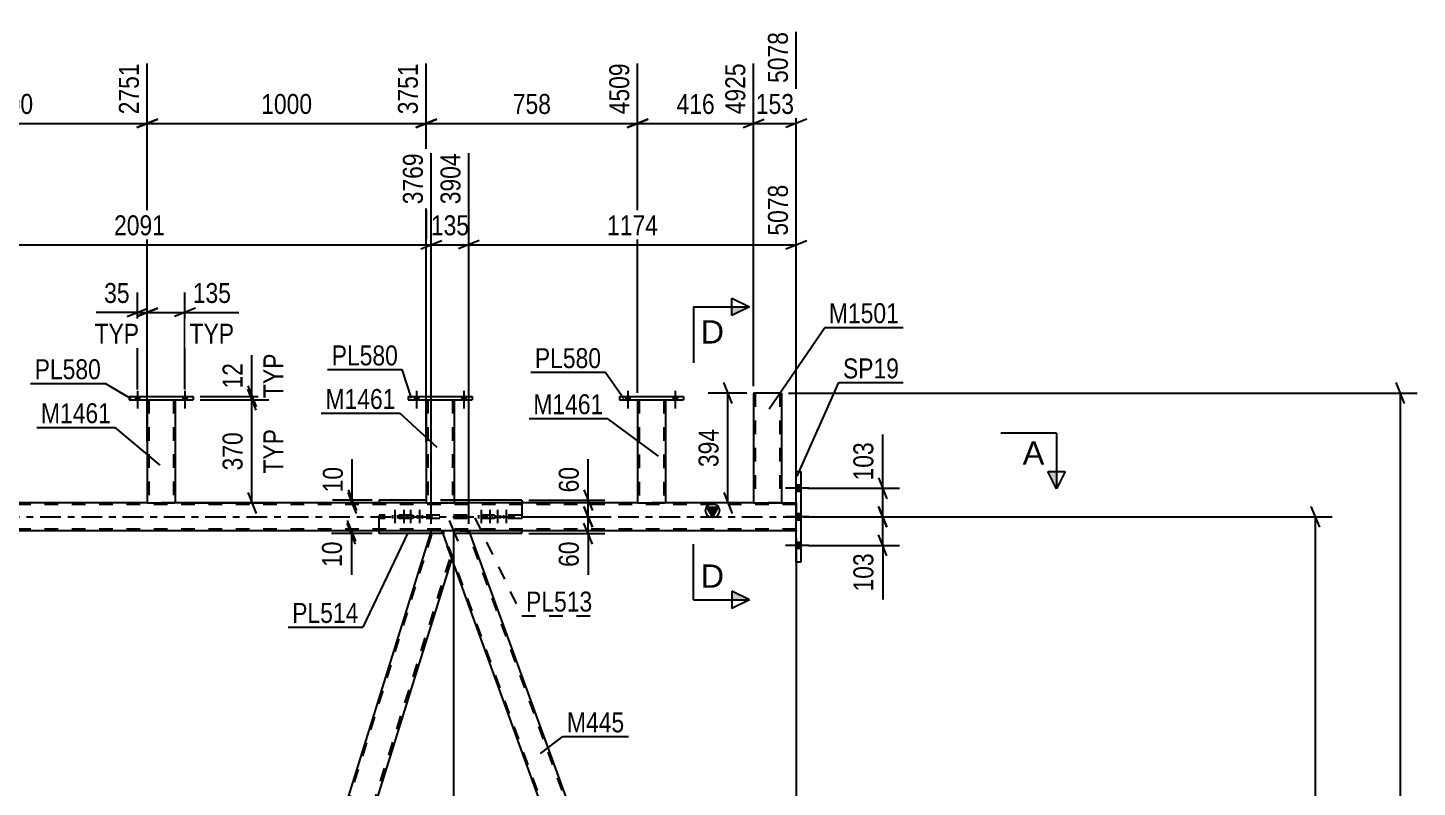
# Model space of a CAD drawing. Header units: millimetres. Extents: x 0 to 841, y 0 to 594.
# Drawn here: x 168.2 to 367.4, y 344.2 to 453.2 of the extents above; entities that cross this region are included whole.
import ezdxf

# ---------------------------------------------------------------- set-up
doc = ezdxf.new("R2010")
doc.units = ezdxf.units.MM
doc.linetypes.add('DXK_LINE_DOT2', pattern=[3.9198, 1.9599, -1.9599])
doc.linetypes.add('DXK_LINE_DOT3', pattern=[5.9187, 2.979, -0.9799, 0.9799, -0.9799])
doc.styles.add('Arial', font='ARIAL.TTF', dxfattribs={"height": 0.2})
doc.styles.add('Arial Narrow', font='ARIALN.TTF', dxfattribs={"height": 0.2})

# ---------------------------------------------------------------- blocks, each defined once
blk = doc.blocks.new('Part-570385202-1536 - 1482')
at = {"color": 7, "linetype": 'DXK_LINE_DOT2'}
for p, q in [((239.01, 383.25), (218.53, 383.25)), ((218.53, 383.25), (218.53, 382.77)), ((239.01, 382.77), (218.53, 382.77)), ((223.3, 383.25), (223.3, 382.77)), ((233.94, 382.77), (233.94, 383.25)), ((239.01, 383.25), (239.01, 382.77))]:
    blk.add_line(p, q, dxfattribs=at)
blk = doc.blocks.new('Part-570385202-1611 - 1482')
at = {"color": 2, "linetype": 'Continuous'}
for p, q in [((185.28, 399.83), (185.27, 385.02)), ((189.28, 399.83), (189.27, 385.01)), ((185.27, 385.02), (189.24, 385.01)), ((189.27, 385.01), (189.24, 385.01))]:
    blk.add_line(p, q, dxfattribs=at)
at = {"color": 7, "linetype": 'DXK_LINE_DOT2'}
for p, q in [((185.28, 399.83), (189.28, 399.83)), ((185.52, 399.83), (185.51, 385.02)), ((189.04, 399.83), (189.03, 385.01)), ((189.02, 385.01), (189.03, 385.01))]:
    blk.add_line(p, q, dxfattribs=at)
blk = doc.blocks.new('Bolt-570385202-1497 - 1482')
at = {"linetype": 'Continuous'}
for points in [[(253.91, 399.82), (254.47, 399.82), (254.47, 400.3), (253.91, 400.3)], [(253.91, 399.82), (254.47, 399.82), (254.47, 400.3), (253.91, 400.3)], [(260.71, 399.82), (261.27, 399.82), (261.27, 400.3), (260.71, 400.3)], [(260.71, 399.82), (261.27, 399.82), (261.27, 400.3), (260.71, 400.3)]]:
    blk.add_hatch(color=1, dxfattribs=at).paths.add_polyline_path(points)
at = {"color": 1, "linetype": 'Continuous'}
for p, q in [((254.19, 401.1), (254.19, 398.58)), ((254.19, 401.1), (254.19, 398.58)), ((260.99, 401.1), (260.99, 398.58)), ((260.99, 401.1), (260.99, 398.58)), ((253.91, 400.3), (253.91, 399.82)), ((253.91, 400.3), (253.91, 399.82)), ((254.47, 400.3), (254.47, 399.82)), ((254.47, 400.3), (254.47, 399.82)), ((260.71, 400.3), (260.71, 399.82)), ((260.71, 400.3), (260.71, 399.82)), ((261.27, 400.3), (261.27, 399.82)), ((261.27, 400.3), (261.27, 399.82))]:
    blk.add_line(p, q, dxfattribs=at)
blk = doc.blocks.new('Bolt-570385202-1498 - 1482')
at = {"linetype": 'Continuous'}
for points in [[(223.6, 399.83), (224.16, 399.83), (224.16, 400.31), (223.6, 400.31)], [(223.6, 399.83), (224.16, 399.83), (224.16, 400.31), (223.6, 400.31)], [(230.4, 399.83), (230.96, 399.83), (230.96, 400.31), (230.4, 400.31)], [(230.4, 399.83), (230.96, 399.83), (230.96, 400.31), (230.4, 400.31)]]:
    blk.add_hatch(color=1, dxfattribs=at).paths.add_polyline_path(points)
at = {"color": 1, "linetype": 'Continuous'}
for p, q in [((223.88, 401.11), (223.88, 398.59)), ((223.88, 401.11), (223.88, 398.59)), ((230.68, 401.11), (230.68, 398.59)), ((230.68, 401.11), (230.68, 398.59)), ((223.6, 400.31), (223.6, 399.83)), ((223.6, 400.31), (223.6, 399.83)), ((224.16, 400.31), (224.16, 399.83)), ((224.16, 400.31), (224.16, 399.83)), ((230.4, 400.31), (230.4, 399.83)), ((230.4, 400.31), (230.4, 399.83)), ((230.96, 400.31), (230.96, 399.83)), ((230.96, 400.31), (230.96, 399.83))]:
    blk.add_line(p, q, dxfattribs=at)
blk = doc.blocks.new('Bolt-570385202-1502 - 1482')
at = {"color": 1, "linetype": 'DXK_LINE_DOT2'}
for p, q in [((232.8, 383.25), (232.8, 382.77)), ((233.16, 384.05), (233.16, 381.05)), ((233.52, 383.25), (233.52, 382.77)), ((234.02, 383.25), (234.02, 382.77)), ((234.38, 384.05), (234.38, 381.05)), ((234.74, 383.25), (234.74, 382.77)), ((235.15, 383.25), (235.15, 382.77)), ((235.51, 384.05), (235.51, 381.05)), ((235.87, 383.25), (235.87, 382.77)), ((236.37, 383.25), (236.37, 382.77)), ((236.73, 384.05), (236.73, 381.05)), ((237.09, 383.25), (237.09, 382.77))]:
    blk.add_line(p, q, dxfattribs=at)
blk = doc.blocks.new('Bolt-570385202-1503 - 1482')
at = {"color": 1, "linetype": 'DXK_LINE_DOT2'}
for p, q in [((220.43, 383.25), (220.43, 382.77)), ((220.79, 384.05), (220.79, 381.05)), ((221.15, 383.25), (221.15, 382.77)), ((221.71, 383.25), (221.71, 382.77)), ((222.07, 384.05), (222.07, 381.05)), ((222.43, 383.25), (222.43, 382.77)), ((222.68, 383.25), (222.68, 382.77)), ((223.04, 384.05), (223.04, 381.05)), ((223.4, 383.25), (223.4, 382.77)), ((223.96, 383.25), (223.96, 382.77)), ((224.32, 384.05), (224.32, 381.05)), ((224.68, 383.25), (224.68, 382.77))]:
    blk.add_line(p, q, dxfattribs=at)
blk = doc.blocks.new('Bolt-570385202-1504 - 1482')
at = {"linetype": 'Continuous'}
for points in [[(183.6, 399.83), (184.16, 399.83), (184.16, 400.31), (183.6, 400.31)], [(183.6, 399.83), (184.16, 399.83), (184.16, 400.31), (183.6, 400.31)], [(190.4, 399.83), (190.96, 399.83), (190.96, 400.31), (190.4, 400.31)], [(190.4, 399.83), (190.96, 399.83), (190.96, 400.31), (190.4, 400.31)]]:
    blk.add_hatch(color=1, dxfattribs=at).paths.add_polyline_path(points)
at = {"color": 1, "linetype": 'Continuous'}
for p, q in [((183.88, 401.11), (183.88, 398.59)), ((183.88, 401.11), (183.88, 398.59)), ((190.68, 401.11), (190.68, 398.59)), ((190.68, 401.11), (190.68, 398.59)), ((183.6, 400.31), (183.6, 399.83)), ((183.6, 400.31), (183.6, 399.83)), ((184.16, 400.31), (184.16, 399.83)), ((184.16, 400.31), (184.16, 399.83)), ((190.4, 400.31), (190.4, 399.83)), ((190.4, 400.31), (190.4, 399.83)), ((190.96, 400.31), (190.96, 399.83)), ((190.96, 400.31), (190.96, 399.83))]:
    blk.add_line(p, q, dxfattribs=at)
blk = doc.blocks.new('Bolt-570385202-1510 - 1482')
at = {"linetype": 'Continuous'}
for points in [[(278.34, 387.56), (278.34, 386.68), (278.98, 386.68), (278.98, 387.56)], [(278.34, 387.56), (278.34, 386.68), (278.98, 386.68), (278.98, 387.56)], [(278.34, 387.56), (278.34, 386.68), (278.98, 386.68), (278.98, 387.56)], [(278.34, 383.44), (278.34, 382.56), (278.98, 382.56), (278.98, 383.44)], [(278.34, 383.44), (278.34, 382.56), (278.98, 382.56), (278.98, 383.44)], [(278.34, 379.36), (278.34, 378.48), (278.98, 378.48), (278.98, 379.36)], [(278.34, 379.36), (278.34, 378.48), (278.98, 378.48), (278.98, 379.36)], [(278.34, 379.36), (278.34, 378.48), (278.98, 378.48), (278.98, 379.36)]]:
    blk.add_hatch(color=1, dxfattribs=at).paths.add_polyline_path(points)
at = {"color": 1, "linetype": 'Continuous'}
for p, q in [((280.14, 387.12), (276.82, 387.12)), ((280.14, 387.12), (276.82, 387.12)), ((280.14, 387.12), (276.82, 387.12)), ((278.98, 387.56), (278.34, 387.56)), ((278.98, 387.56), (278.34, 387.56)), ((278.98, 387.56), (278.34, 387.56)), ((278.98, 386.68), (278.34, 386.68)), ((278.98, 386.68), (278.34, 386.68)), ((278.98, 386.68), (278.34, 386.68)), ((280.14, 383), (276.82, 383)), ((280.14, 383), (276.82, 383)), ((278.98, 383.44), (278.34, 383.44)), ((278.98, 383.44), (278.34, 383.44)), ((278.98, 382.56), (278.34, 382.56)), ((278.98, 382.56), (278.34, 382.56)), ((280.14, 378.92), (276.82, 378.92)), ((280.14, 378.92), (276.82, 378.92)), ((280.14, 378.92), (276.82, 378.92)), ((278.98, 379.36), (278.34, 379.36)), ((278.98, 379.36), (278.34, 379.36)), ((278.98, 379.36), (278.34, 379.36)), ((278.98, 378.48), (278.34, 378.48)), ((278.98, 378.48), (278.34, 378.48)), ((278.98, 378.48), (278.34, 378.48))]:
    blk.add_line(p, q, dxfattribs=at)
blk = doc.blocks.new('Part-570385202-1591 - 1482')
at = {"color": 2, "linetype": 'Continuous'}
for p, q in [((255.59, 399.82), (255.58, 385.02)), ((259.59, 399.82), (259.58, 385.02)), ((255.58, 385.02), (259.55, 385.02)), ((259.58, 385.02), (259.55, 385.02))]:
    blk.add_line(p, q, dxfattribs=at)
at = {"color": 7, "linetype": 'DXK_LINE_DOT2'}
for p, q in [((255.59, 399.82), (259.59, 399.82)), ((255.83, 399.82), (255.82, 385.02)), ((259.35, 399.82), (259.34, 385.02)), ((259.33, 385.02), (259.34, 385.02))]:
    blk.add_line(p, q, dxfattribs=at)
blk = doc.blocks.new('Part-570385202-1586 - 1482')
at = {"color": 2, "linetype": 'Continuous'}
for p, q in [((252.99, 400.3), (252.99, 399.82)), ((252.99, 400.3), (262.19, 400.3)), ((252.99, 399.82), (262.19, 399.82)), ((262.19, 400.3), (262.19, 399.82))]:
    blk.add_line(p, q, dxfattribs=at)
blk = doc.blocks.new('Part-570385202-1606 - 1482')
at = {"color": 2, "linetype": 'Continuous'}
for p, q in [((182.68, 400.31), (182.68, 399.83)), ((182.68, 400.31), (191.88, 400.31)), ((182.68, 399.83), (191.88, 399.83)), ((191.88, 400.31), (191.88, 399.83))]:
    blk.add_line(p, q, dxfattribs=at)
blk = doc.blocks.new('Part-570385202-1601 - 1482')
at = {"color": 2, "linetype": 'Continuous'}
for p, q in [((225.28, 399.83), (225.27, 385.02)), ((229.28, 399.83), (229.27, 385.02)), ((225.27, 385.02), (229.24, 385.02)), ((229.27, 385.02), (229.24, 385.02))]:
    blk.add_line(p, q, dxfattribs=at)
at = {"color": 7, "linetype": 'DXK_LINE_DOT2'}
for p, q in [((225.28, 399.83), (229.28, 399.83)), ((225.52, 399.83), (225.51, 385.02)), ((229.04, 399.83), (229.03, 385.02)), ((229.02, 385.02), (229.03, 385.02))]:
    blk.add_line(p, q, dxfattribs=at)
blk = doc.blocks.new('Part-570385202-1571 - 1482')
at = {"color": 2, "linetype": 'Continuous'}
for p, q in [((272.23, 400.78), (272.22, 385.02)), ((276.23, 400.78), (272.23, 400.78)), ((276.23, 400.78), (276.22, 385.02)), ((272.22, 385.02), (276.22, 385.02))]:
    blk.add_line(p, q, dxfattribs=at)
at = {"color": 7, "linetype": 'DXK_LINE_DOT2'}
for p, q in [((272.47, 400.78), (272.46, 385.02)), ((275.92, 400.78), (275.93, 400.78)), ((275.93, 400.78), (275.97, 400.78)), ((275.97, 400.78), (275.99, 400.78)), ((275.99, 400.78), (275.98, 385.02)), ((275.96, 385.02), (275.92, 385.02)), ((275.96, 385.02), (275.92, 385.02)), ((275.98, 385.02), (275.96, 385.02)), ((275.96, 385.02), (275.98, 385.02))]:
    blk.add_line(p, q, dxfattribs=at)
blk = doc.blocks.new('Part-570385202-1651 - 1482')
at = {"color": 2, "linetype": 'Continuous'}
for p, q in [((186.77, 259.02), (142.36, 381.02)), ((145.92, 381.02), (142.36, 381.02)), ((146.26, 381.02), (145.92, 381.02)), ((189.21, 263), (146.26, 381.02)), ((190.32, 259.02), (186.77, 259.02)), ((190.64, 259.02), (190.32, 259.02)), ((190.66, 259.02), (190.64, 259.02))]:
    blk.add_line(p, q, dxfattribs=at)
at = {"color": 7, "linetype": 'DXK_LINE_DOT2'}
for p, q in [((186.94, 259.02), (142.53, 381.02)), ((190.49, 259.02), (146.09, 381.02)), ((190.66, 259.02), (189.21, 263)), ((190.32, 259.02), (190.56, 259.02))]:
    blk.add_line(p, q, dxfattribs=at)
blk = doc.blocks.new('Part-570385202-1596 - 1482')
at = {"color": 2, "linetype": 'Continuous'}
for p, q in [((222.68, 400.31), (222.68, 399.83)), ((222.68, 400.31), (231.88, 400.31)), ((222.68, 399.83), (231.88, 399.83)), ((231.88, 400.31), (231.88, 399.83))]:
    blk.add_line(p, q, dxfattribs=at)
blk = doc.blocks.new('Part-570385202-1666 - 1482')
at = {"color": 2, "linetype": 'Continuous'}
for p, q in [((226, 381.02), (189.21, 263)), ((227.5, 381.02), (226, 381.02)), ((227.5, 381.02), (228.95, 377.03)), ((228.95, 377.03), (192.16, 259.02)), ((190.66, 259.02), (189.21, 263)), ((190.66, 259.02), (191.66, 259.02)), ((192.12, 259.02), (191.66, 259.02)), ((192.16, 259.02), (192.12, 259.02))]:
    blk.add_line(p, q, dxfattribs=at)
at = {"color": 7, "linetype": 'DXK_LINE_DOT2'}
for p, q in [((189.35, 262.63), (226.25, 381.02)), ((191.91, 259.02), (228.81, 377.41)), ((191.66, 259.02), (192.01, 259.02))]:
    blk.add_line(p, q, dxfattribs=at)
blk = doc.blocks.new('Part-570385202-1671 - 1482')
at = {"color": 2, "linetype": 'Continuous'}
for p, q in [((231.39, 381.02), (227.5, 381.02)), ((231.39, 381.02), (275.8, 259.02)), ((271.9, 259.02), (228.95, 377.03)), ((275.46, 259.02), (271.9, 259.02)), ((275.77, 259.02), (275.46, 259.02)), ((275.8, 259.02), (275.77, 259.02))]:
    blk.add_line(p, q, dxfattribs=at)
at = {"color": 7, "linetype": 'DXK_LINE_DOT2'}
for p, q in [((228.95, 377.03), (227.5, 381.02)), ((227.5, 381.02), (227.5, 381.02)), ((227.5, 381.02), (227.5, 381.02)), ((272.07, 259.02), (227.67, 381.02)), ((275.63, 259.02), (231.22, 381.02)), ((231.39, 381.02), (231.39, 381.02)), ((231.39, 381.02), (231.39, 381.02)), ((275.46, 259.02), (275.7, 259.02))]:
    blk.add_line(p, q, dxfattribs=at)
blk = doc.blocks.new('Part-570385202-1676 - 1482')
at = {"linetype": 'Continuous'}
blk.add_hatch(color=2, dxfattribs=at).paths.add_polyline_path([(266.34, 383.02), (265.54, 384.42), (267.14, 384.42)])
at = {"color": 7, "linetype": 'DXK_LINE_DOT2'}
for p, q in [((278.34, 384.78), (75.22, 384.78)), ((189.27, 385.02), (185.27, 385.02)), ((229.27, 385.02), (225.27, 385.02)), ((259.58, 385.02), (255.58, 385.02)), ((276.22, 385.02), (272.22, 385.02)), ((278.34, 385.02), (278.34, 381.02)), ((278.34, 381.26), (75.22, 381.26)), ((227.67, 381.02), (226, 381.02)), ((231.39, 381.02), (227.5, 381.02))]:
    blk.add_line(p, q, dxfattribs=at)
at = {"color": 2, "linetype": 'Continuous'}
for p, q in [((185.27, 385.02), (149.27, 385.02)), ((225.27, 385.02), (189.27, 385.02)), ((255.58, 385.02), (229.27, 385.02)), ((272.22, 385.02), (259.58, 385.02)), ((276.22, 385.02), (278.34, 385.02)), ((266.34, 383.02), (265.54, 384.42)), ((265.54, 384.42), (267.14, 384.42)), ((267.14, 384.42), (266.34, 383.02)), ((226, 381.02), (146.25, 381.02)), ((227.5, 381.02), (227.5, 381.02)), ((278.34, 381.02), (231.39, 381.02))]:
    blk.add_line(p, q, dxfattribs=at)
at = {"color": 7, "linetype": 'DXK_LINE_DOT3'}
blk.add_line((75.22, 383.02), (278.34, 383.02), dxfattribs=at)
at = {"color": 2, "linetype": 'Continuous'}
blk.add_circle((266.34, 383.92), 1, dxfattribs=at)
blk = doc.blocks.new('Part-570385202-1691 - 1482')
at = {"color": 2, "linetype": 'Continuous'}
for p, q in [((278.34, 376.52), (278.34, 389.52)), ((278.34, 389.52), (278.98, 389.52)), ((278.98, 389.52), (278.98, 376.52)), ((278.98, 376.52), (278.34, 376.52))]:
    blk.add_line(p, q, dxfattribs=at)
blk = doc.blocks.new('Part-570385202-1711 - 1482')
at = {"color": 2, "linetype": 'Continuous'}
for p, q in [((218.53, 385.41), (218.53, 385.02)), ((225.27, 385.41), (218.53, 385.41)), ((239.01, 385.41), (229.27, 385.41)), ((239.01, 385.41), (239.01, 385.02)), ((218.53, 380.61), (218.53, 381.02)), ((225.87, 380.61), (218.53, 380.61)), ((239.01, 380.61), (231.54, 380.61)), ((239.01, 380.61), (239.01, 381.02))]:
    blk.add_line(p, q, dxfattribs=at)
at = {"color": 7, "linetype": 'DXK_LINE_DOT2'}
for p, q in [((218.53, 381.02), (218.53, 385.02)), ((229.27, 385.41), (225.27, 385.41)), ((239.01, 385.02), (239.01, 381.02)), ((231.54, 380.61), (225.87, 380.61))]:
    blk.add_line(p, q, dxfattribs=at)
blk = doc.blocks.new('StraightDimension-570385202-1826 - 1482')
at = {"color": 7, "linetype": 'Continuous'}
for p, q in [((290.14, 388.62), (291.34, 385.62)), ((279.98, 387.12), (293.14, 387.12)), ((290.74, 383.02), (290.74, 387.12)), ((291.34, 381.52), (290.14, 384.52)), ((279.98, 383.02), (293.14, 383.02))]:
    blk.add_line(p, q, dxfattribs=at)
at = {"color": 0}
blk.add_wipeout([(289.99, 394.33), (285.79, 394.33), (285.79, 387.64), (289.99, 387.64)], dxfattribs=at)
at = {"color": 7, "linetype": 'Continuous'}
blk.add_line((290.74, 387.12), (290.74, 394.85), dxfattribs=at)
blk.add_line((290.74, 387.12), (290.74, 394.85), dxfattribs=at)
at = {"color": 3, "style": 'Arial Narrow'}
blk.add_text('103', height=2.863, rotation=90.0002, dxfattribs=at).set_placement((289.39, 388.24))
blk = doc.blocks.new('StraightDimension-570385202-19277 - 1482')
at = {"color": 7, "linetype": 'Continuous'}
for p, q in [((199.7, 401.81), (200.9, 398.81)), ((200.9, 398.33), (199.7, 401.33)), ((192.88, 400.31), (202.7, 400.31)), ((192.88, 399.83), (202.7, 399.83)), ((200.3, 399.83), (200.3, 400.31))]:
    blk.add_line(p, q, dxfattribs=at)
at = {"color": 0}
blk.add_wipeout([(199.55, 405.69), (195.35, 405.69), (195.35, 400.83), (199.55, 400.83)], dxfattribs=at)
at = {"color": 7, "linetype": 'Continuous'}
blk.add_line((200.3, 400.31), (200.3, 406.21), dxfattribs=at)
at = {"color": 3, "style": 'Arial Narrow'}
blk.add_text('12', height=2.863, rotation=90.0002, dxfattribs=at).set_placement((198.95, 401.43))
at = {"color": 0, "linetype": 'Continuous'}
blk.add_wipeout([(205.4, 407.06), (201.2, 407.06), (201.2, 399.47), (205.4, 399.47)], dxfattribs=at)
at = {"color": 7, "linetype": 'Continuous'}
blk.add_line((200.3, 400.31), (200.3, 406.21), dxfattribs=at)
at = {"color": 3, "linetype": 'Continuous', "style": 'Arial Narrow'}
blk.add_text('TYP', height=2.863, rotation=90.0002, dxfattribs=at).set_placement((204.8, 400.07))
blk = doc.blocks.new('StraightDimension-570385202-4714 - 1482')
at = {"color": 7, "linetype": 'Continuous'}
for p, q in [((226, 382.02), (226, 435.19)), ((231.39, 382.02), (231.39, 435.19)), ((224.5, 421.47), (227.5, 422.67)), ((232.89, 422.67), (229.89, 421.47)), ((226, 422.07), (231.39, 422.07))]:
    blk.add_line(p, q, dxfattribs=at)
at = {"color": 0}
blk.add_wipeout([(232.04, 422.82), (232.04, 427.02), (225.35, 427.02), (225.35, 422.82)], dxfattribs=at)
at = {"color": 0, "linetype": 'Continuous'}
blk.add_wipeout([(230.79, 435.79), (226.59, 435.79), (226.59, 427.27), (230.79, 427.27)], dxfattribs=at)
at = {"color": 3, "linetype": 'Continuous', "style": 'Arial Narrow'}
blk.add_text('3904', height=2.863, rotation=90.0002, dxfattribs=at).set_placement((230.19, 427.87))
at = {"color": 3, "style": 'Arial Narrow'}
blk.add_text('135', height=2.863, dxfattribs=at).set_placement((225.95, 423.42))
blk = doc.blocks.new('StraightDimension-570385202-1872 - 1482')
at = {"color": 7, "linetype": 'Continuous'}
for p, q in [((353.39, 381.52), (352.19, 384.52)), ((279.34, 383.02), (355.19, 383.02)), ((352.79, 257.02), (352.79, 383.02)), ((335.72, 257.02), (355.19, 257.02)), ((352.19, 258.52), (353.39, 255.52))]:
    blk.add_line(p, q, dxfattribs=at)
at = {"color": 0}
blk.add_wipeout([(352.04, 324.27), (347.84, 324.27), (347.84, 315.76), (352.04, 315.76)], dxfattribs=at)
at = {"color": 3, "style": 'Arial Narrow'}
blk.add_text('3150', height=2.863, rotation=90.0002, dxfattribs=at).set_placement((351.44, 316.36))
blk = doc.blocks.new('StraightDimension-570385202-1818 - 1482')
at = {"color": 7, "linetype": 'Continuous'}
for p, q in [((290.14, 384.52), (291.34, 381.52)), ((279.98, 383.02), (293.14, 383.02)), ((290.74, 378.92), (290.74, 383.02)), ((279.98, 378.92), (293.14, 378.92)), ((291.34, 377.42), (290.14, 380.42))]:
    blk.add_line(p, q, dxfattribs=at)
at = {"color": 0}
blk.add_wipeout([(289.99, 378.39), (285.79, 378.39), (285.79, 371.71), (289.99, 371.71)], dxfattribs=at)
at = {"color": 7, "linetype": 'Continuous'}
blk.add_line((290.74, 378.92), (290.74, 371.18), dxfattribs=at)
blk.add_line((290.74, 378.92), (290.74, 371.18), dxfattribs=at)
at = {"color": 3, "style": 'Arial Narrow'}
blk.add_text('103', height=2.863, rotation=90.0002, dxfattribs=at).set_placement((289.39, 372.31))
blk = doc.blocks.new('StraightDimension-570385202-2225 - 1482')
at = {"color": 7, "linetype": 'Continuous'}
for p, q in [((278.34, 380.02), (278.34, 317.76)), ((334.72, 260.02), (334.72, 323.01)), ((279.84, 320.76), (276.84, 319.56)), ((333.22, 319.56), (336.22, 320.76)), ((278.34, 320.16), (334.72, 320.16))]:
    blk.add_line(p, q, dxfattribs=at)
at = {"color": 0}
blk.add_wipeout([(310.78, 320.91), (310.78, 325.11), (302.27, 325.11), (302.27, 320.91)], dxfattribs=at)
at = {"color": 3, "style": 'Arial Narrow'}
blk.add_text('1454', height=2.863, dxfattribs=at).set_placement((302.87, 321.51))
blk = doc.blocks.new('StraightDimension-570385202-2422 - 1482')
at = {"color": 7, "linetype": 'Continuous'}
for p, q in [((247.9, 384.52), (249.1, 381.52)), ((240.01, 383.02), (250.9, 383.02)), ((248.5, 380.61), (248.5, 383.02)), ((240.01, 380.61), (250.9, 380.61)), ((249.1, 379.11), (247.9, 382.11))]:
    blk.add_line(p, q, dxfattribs=at)
at = {"color": 0}
blk.add_wipeout([(247.75, 380.08), (243.55, 380.08), (243.55, 375.23), (247.75, 375.23)], dxfattribs=at)
at = {"color": 7, "linetype": 'Continuous'}
blk.add_line((248.5, 380.61), (248.5, 374.7), dxfattribs=at)
blk.add_line((248.5, 380.61), (248.5, 374.7), dxfattribs=at)
at = {"color": 3, "style": 'Arial Narrow'}
blk.add_text('60', height=2.863, rotation=90.0002, dxfattribs=at).set_placement((247.15, 375.83))
blk = doc.blocks.new('StraightDimension-570385202-2439 - 1482')
at = {"color": 7, "linetype": 'Continuous'}
for p, q in [((247.9, 386.91), (249.1, 383.91)), ((240.01, 385.41), (250.9, 385.41)), ((249.1, 381.52), (247.9, 384.52)), ((248.5, 383.02), (248.5, 385.41)), ((240.01, 383.02), (250.9, 383.02))]:
    blk.add_line(p, q, dxfattribs=at)
at = {"color": 0}
blk.add_wipeout([(247.75, 390.79), (243.55, 390.79), (243.55, 385.93), (247.75, 385.93)], dxfattribs=at)
at = {"color": 7, "linetype": 'Continuous'}
blk.add_line((248.5, 385.41), (248.5, 391.31), dxfattribs=at)
blk.add_line((248.5, 385.41), (248.5, 391.31), dxfattribs=at)
at = {"color": 3, "style": 'Arial Narrow'}
blk.add_text('60', height=2.863, rotation=90.0002, dxfattribs=at).set_placement((247.15, 386.53))
blk = doc.blocks.new('StraightDimension-570385202-2457 - 1482')
at = {"color": 7, "linetype": 'Continuous'}
for p, q in [((214.07, 386.91), (215.27, 383.91)), ((215.27, 383.52), (214.07, 386.52)), ((217.53, 385.41), (211.82, 385.41)), ((217.53, 385.02), (211.82, 385.02)), ((214.67, 385.02), (214.67, 385.41))]:
    blk.add_line(p, q, dxfattribs=at)
at = {"color": 0}
blk.add_wipeout([(213.92, 390.79), (209.72, 390.79), (209.72, 385.93), (213.92, 385.93)], dxfattribs=at)
at = {"color": 7, "linetype": 'Continuous'}
blk.add_line((214.67, 385.41), (214.67, 391.31), dxfattribs=at)
blk.add_line((214.67, 385.41), (214.67, 391.31), dxfattribs=at)
at = {"color": 3, "style": 'Arial Narrow'}
blk.add_text('10', height=2.863, rotation=90.0002, dxfattribs=at).set_placement((213.32, 386.53))
blk = doc.blocks.new('StraightDimension-570385202-2474 - 1482')
at = {"color": 7, "linetype": 'Continuous'}
for p, q in [((213.95, 382.52), (215.15, 379.52)), ((217.53, 381.02), (211.7, 381.02)), ((217.53, 380.61), (211.7, 380.61)), ((215.15, 379.11), (213.95, 382.11)), ((214.55, 380.61), (214.55, 381.02))]:
    blk.add_line(p, q, dxfattribs=at)
at = {"color": 0}
blk.add_wipeout([(213.8, 380.08), (209.6, 380.08), (209.6, 375.23), (213.8, 375.23)], dxfattribs=at)
at = {"color": 7, "linetype": 'Continuous'}
blk.add_line((214.55, 380.61), (214.55, 374.7), dxfattribs=at)
blk.add_line((214.55, 380.61), (214.55, 374.7), dxfattribs=at)
at = {"color": 3, "style": 'Arial Narrow'}
blk.add_text('10', height=2.863, rotation=90.0002, dxfattribs=at).set_placement((213.2, 375.83))
blk = doc.blocks.new('StraightDimension-570385202-4463 - 1482')
at = {"color": 7, "linetype": 'Continuous'}
for p, q in [((278.34, 386.02), (278.34, 452.59)), ((272.23, 401.78), (272.23, 448.09)), ((270.73, 438.88), (273.73, 440.08)), ((272.23, 439.48), (278.34, 439.48)), ((279.84, 440.08), (276.84, 438.88))]:
    blk.add_line(p, q, dxfattribs=at)
at = {"color": 0}
blk.add_wipeout([(278.63, 440.23), (278.63, 444.43), (271.94, 444.43), (271.94, 440.23)], dxfattribs=at)
at = {"color": 0, "linetype": 'Continuous'}
blk.add_wipeout([(277.74, 453.19), (273.54, 453.19), (273.54, 444.68), (277.74, 444.68)], dxfattribs=at)
at = {"color": 3, "linetype": 'Continuous', "style": 'Arial Narrow'}
blk.add_text('5078', height=2.863, rotation=90.0002, dxfattribs=at).set_placement((277.14, 445.28))
at = {"color": 3, "style": 'Arial Narrow'}
blk.add_text('153', height=2.863, dxfattribs=at).set_placement((272.54, 440.83))
blk = doc.blocks.new('StraightDimension-570385202-4464 - 1482')
at = {"color": 7, "linetype": 'Continuous'}
for p, q in [((255.59, 400.82), (255.59, 448.09)), ((272.23, 401.78), (272.23, 448.09)), ((257.09, 440.08), (254.09, 438.88)), ((255.59, 439.48), (272.23, 439.48)), ((270.73, 438.88), (273.73, 440.08))]:
    blk.add_line(p, q, dxfattribs=at)
at = {"color": 0}
blk.add_wipeout([(267.25, 440.23), (267.25, 444.43), (260.57, 444.43), (260.57, 440.23)], dxfattribs=at)
at = {"color": 0, "linetype": 'Continuous'}
blk.add_wipeout([(271.63, 448.69), (267.43, 448.69), (267.43, 440.18), (271.63, 440.18)], dxfattribs=at)
at = {"color": 3, "linetype": 'Continuous', "style": 'Arial Narrow'}
blk.add_text('4925', height=2.863, rotation=90.0002, dxfattribs=at).set_placement((271.03, 440.78))
at = {"color": 3, "style": 'Arial Narrow'}
blk.add_text('416', height=2.863, dxfattribs=at).set_placement((261.17, 440.83))
blk = doc.blocks.new('StraightDimension-570385202-4465 - 1482')
at = {"color": 7, "linetype": 'Continuous'}
for p, q in [((225.28, 393.85), (225.28, 448.09)), ((255.59, 400.82), (255.59, 448.09)), ((226.78, 440.08), (223.78, 438.88)), ((225.28, 439.48), (255.59, 439.48)), ((254.09, 438.88), (257.09, 440.08))]:
    blk.add_line(p, q, dxfattribs=at)
at = {"color": 0, "linetype": 'Continuous'}
blk.add_wipeout([(254.99, 448.69), (250.79, 448.69), (250.79, 440.18), (254.99, 440.18)], dxfattribs=at)
at = {"color": 0}
blk.add_wipeout([(243.78, 440.23), (243.78, 444.43), (237.09, 444.43), (237.09, 440.23)], dxfattribs=at)
at = {"color": 3, "linetype": 'Continuous', "style": 'Arial Narrow'}
blk.add_text('4509', height=2.863, rotation=90.0002, dxfattribs=at).set_placement((254.39, 440.78))
at = {"color": 3, "style": 'Arial Narrow'}
blk.add_text('758', height=2.863, dxfattribs=at).set_placement((237.69, 440.83))
blk = doc.blocks.new('StraightDimension-570385202-4466 - 1482')
at = {"color": 7, "linetype": 'Continuous'}
for p, q in [((185.28, 393.85), (185.28, 448.09)), ((225.28, 393.85), (225.28, 448.09)), ((186.78, 440.08), (183.78, 438.88)), ((185.28, 439.48), (225.28, 439.48)), ((223.78, 438.88), (226.78, 440.08))]:
    blk.add_line(p, q, dxfattribs=at)
at = {"color": 0, "linetype": 'Continuous'}
blk.add_wipeout([(224.68, 448.69), (220.48, 448.69), (220.48, 440.18), (224.68, 440.18)], dxfattribs=at)
at = {"color": 0}
blk.add_wipeout([(209.53, 440.23), (209.53, 444.43), (201.02, 444.43), (201.02, 440.23)], dxfattribs=at)
at = {"color": 3, "linetype": 'Continuous', "style": 'Arial Narrow'}
blk.add_text('3751', height=2.863, rotation=90.0002, dxfattribs=at).set_placement((224.08, 440.78))
at = {"color": 3, "style": 'Arial Narrow'}
blk.add_text('1000', height=2.863, dxfattribs=at).set_placement((201.62, 440.83))
blk = doc.blocks.new('StraightDimension-570385202-4467 - 1482')
at = {"color": 7, "linetype": 'Continuous'}
for p, q in [((145.28, 393.84), (145.28, 448.09)), ((185.28, 393.85), (185.28, 448.09)), ((146.78, 440.08), (143.78, 438.88)), ((145.28, 439.48), (185.28, 439.48)), ((183.78, 438.88), (186.78, 440.08))]:
    blk.add_line(p, q, dxfattribs=at)
at = {"color": 0, "linetype": 'Continuous'}
blk.add_wipeout([(184.68, 448.69), (180.48, 448.69), (180.48, 440.18), (184.68, 440.18)], dxfattribs=at)
at = {"color": 0}
blk.add_wipeout([(169.53, 440.23), (169.53, 444.43), (161.02, 444.43), (161.02, 440.23)], dxfattribs=at)
at = {"color": 3, "linetype": 'Continuous', "style": 'Arial Narrow'}
blk.add_text('2751', height=2.863, rotation=90.0002, dxfattribs=at).set_placement((184.08, 440.78))
at = {"color": 3, "style": 'Arial Narrow'}
blk.add_text('1000', height=2.863, dxfattribs=at).set_placement((161.62, 440.83))
blk = doc.blocks.new('StraightDimension-570385202-4713 - 1482')
at = {"color": 7, "linetype": 'Continuous'}
for p, q in [((231.39, 382.02), (231.39, 435.19)), ((278.34, 386.02), (278.34, 430.69)), ((232.89, 422.67), (229.89, 421.47)), ((276.84, 421.47), (279.84, 422.67)), ((231.39, 422.07), (278.34, 422.07))]:
    blk.add_line(p, q, dxfattribs=at)
at = {"color": 0, "linetype": 'Continuous'}
blk.add_wipeout([(277.74, 431.29), (273.54, 431.29), (273.54, 422.77), (277.74, 422.77)], dxfattribs=at)
at = {"color": 0}
blk.add_wipeout([(259.12, 422.82), (259.12, 427.02), (250.61, 427.02), (250.61, 422.82)], dxfattribs=at)
at = {"color": 3, "linetype": 'Continuous', "style": 'Arial Narrow'}
blk.add_text('5078', height=2.863, rotation=90.0002, dxfattribs=at).set_placement((277.14, 423.37))
at = {"color": 3, "style": 'Arial Narrow'}
blk.add_text('1174', height=2.863, dxfattribs=at).set_placement((251.21, 423.42))
blk = doc.blocks.new('StraightDimension-570385202-4715 - 1482')
at = {"color": 7, "linetype": 'Continuous'}
for p, q in [((226, 382.02), (226, 435.19)), ((142.36, 382.02), (142.36, 430.69)), ((143.86, 422.67), (140.86, 421.47)), ((224.5, 421.47), (227.5, 422.67)), ((142.36, 422.07), (226, 422.07))]:
    blk.add_line(p, q, dxfattribs=at)
at = {"color": 0, "linetype": 'Continuous'}
blk.add_wipeout([(225.4, 435.79), (221.2, 435.79), (221.2, 427.27), (225.4, 427.27)], dxfattribs=at)
at = {"color": 0}
blk.add_wipeout([(188.44, 422.82), (188.44, 427.02), (179.92, 427.02), (179.92, 422.82)], dxfattribs=at)
at = {"color": 3, "linetype": 'Continuous', "style": 'Arial Narrow'}
blk.add_text('3769', height=2.863, rotation=90.0002, dxfattribs=at).set_placement((224.8, 427.87))
at = {"color": 3, "style": 'Arial Narrow'}
blk.add_text('2091', height=2.863, dxfattribs=at).set_placement((180.52, 423.42))
blk = doc.blocks.new('StraightDimension-570385202-15680 - 1482')
at = {"color": 7, "linetype": 'Continuous'}
for p, q in [((229.84, 379.52), (228.64, 382.52)), ((229.24, 259.02), (229.24, 381.02)), ((230.03, 381.02), (231.64, 381.02)), ((232.06, 259.02), (226.39, 259.02)), ((228.64, 260.52), (229.84, 257.52))]:
    blk.add_line(p, q, dxfattribs=at)
at = {"color": 0}
blk.add_wipeout([(228.49, 324.27), (224.29, 324.27), (224.29, 315.76), (228.49, 315.76)], dxfattribs=at)
at = {"color": 3, "style": 'Arial Narrow'}
blk.add_text('3050', height=2.863, rotation=90.0002, dxfattribs=at).set_placement((227.89, 316.36))
blk = doc.blocks.new('StraightDimension-570385202-19457 - 1482')
at = {"color": 7, "linetype": 'Continuous'}
for p, q in [((277.23, 400.78), (367.37, 400.78)), ((365.57, 399.28), (364.37, 402.28)), ((364.97, 250.52), (364.97, 400.78)), ((364.37, 252.02), (365.57, 249.02)), ((336.36, 250.52), (367.37, 250.52))]:
    blk.add_line(p, q, dxfattribs=at)
at = {"color": 0}
blk.add_wipeout([(364.22, 329.9), (360.02, 329.9), (360.02, 321.39), (364.22, 321.39)], dxfattribs=at)
at = {"color": 3, "style": 'Arial Narrow'}
blk.add_text('3757', height=2.863, rotation=90.0002, dxfattribs=at).set_placement((363.62, 321.99))
blk = doc.blocks.new('StraightDimension-570385202-19254 - 1482')
at = {"color": 7, "linetype": 'Continuous'}
for p, q in [((185.28, 400.83), (185.28, 415.21)), ((190.68, 401.31), (190.68, 415.21)), ((183.78, 411.76), (186.78, 412.96)), ((192.18, 412.96), (189.18, 411.76)), ((185.28, 412.36), (190.68, 412.36))]:
    blk.add_line(p, q, dxfattribs=at)
at = {"color": 0}
blk.add_wipeout([(197.89, 413.11), (197.89, 417.31), (191.21, 417.31), (191.21, 413.11)], dxfattribs=at)
at = {"color": 7, "linetype": 'Continuous'}
blk.add_line((190.68, 412.36), (198.42, 412.36), dxfattribs=at)
at = {"color": 3, "style": 'Arial Narrow'}
blk.add_text('135', height=2.863, dxfattribs=at).set_placement((191.81, 413.71))
at = {"color": 0, "linetype": 'Continuous'}
blk.add_wipeout([(198.34, 407.26), (198.34, 411.46), (190.75, 411.46), (190.75, 407.26)], dxfattribs=at)
at = {"color": 7, "linetype": 'Continuous'}
blk.add_line((190.68, 412.36), (198.42, 412.36), dxfattribs=at)
at = {"color": 3, "linetype": 'Continuous', "style": 'Arial Narrow'}
blk.add_text('TYP', height=2.863, dxfattribs=at).set_placement((191.35, 407.86))
blk = doc.blocks.new('StraightDimension-570385202-19255 - 1482')
at = {"color": 7, "linetype": 'Continuous'}
for p, q in [((183.88, 401.31), (183.88, 415.21)), ((185.28, 400.83), (185.28, 415.21)), ((182.38, 411.76), (185.38, 412.96)), ((186.78, 412.96), (183.78, 411.76)), ((183.88, 412.36), (185.28, 412.36))]:
    blk.add_line(p, q, dxfattribs=at)
at = {"color": 0}
blk.add_wipeout([(183.36, 413.11), (183.36, 417.31), (178.5, 417.31), (178.5, 413.11)], dxfattribs=at)
at = {"color": 7, "linetype": 'Continuous'}
blk.add_line((183.88, 412.36), (177.98, 412.36), dxfattribs=at)
at = {"color": 3, "style": 'Arial Narrow'}
blk.add_text('35', height=2.863, dxfattribs=at).set_placement((179.1, 413.71))
at = {"color": 0, "linetype": 'Continuous'}
blk.add_wipeout([(184.72, 407.26), (184.72, 411.46), (177.13, 411.46), (177.13, 407.26)], dxfattribs=at)
at = {"color": 7, "linetype": 'Continuous'}
blk.add_line((183.88, 412.36), (177.98, 412.36), dxfattribs=at)
at = {"color": 3, "linetype": 'Continuous', "style": 'Arial Narrow'}
blk.add_text('TYP', height=2.863, dxfattribs=at).set_placement((177.73, 407.86))
blk = doc.blocks.new('StraightDimension-570385202-19278 - 1482')
at = {"color": 7, "linetype": 'Continuous'}
for p, q in [((200.9, 398.33), (199.7, 401.33)), ((192.88, 399.83), (202.7, 399.83)), ((200.3, 385.02), (200.3, 399.83)), ((199.7, 386.52), (200.9, 383.52)), ((190.27, 385.02), (202.7, 385.02))]:
    blk.add_line(p, q, dxfattribs=at)
at = {"color": 0}
blk.add_wipeout([(199.55, 395.76), (195.35, 395.76), (195.35, 389.08), (199.55, 389.08)], dxfattribs=at)
at = {"color": 0, "linetype": 'Continuous'}
blk.add_wipeout([(205.4, 396.22), (201.2, 396.22), (201.2, 388.63), (205.4, 388.63)], dxfattribs=at)
at = {"color": 3, "style": 'Arial Narrow'}
blk.add_text('370', height=2.863, rotation=90.0002, dxfattribs=at).set_placement((198.95, 389.68))
at = {"color": 3, "linetype": 'Continuous', "style": 'Arial Narrow'}
blk.add_text('TYP', height=2.863, rotation=90.0002, dxfattribs=at).set_placement((204.8, 389.23))
blk = doc.blocks.new('StraightDimension-570385202-19597 - 1482')
at = {"color": 7, "linetype": 'Continuous'}
for p, q in [((271.23, 400.78), (265.69, 400.78)), ((269.14, 399.28), (267.94, 402.28)), ((268.54, 385.02), (268.54, 400.78)), ((267.94, 386.52), (269.14, 383.52)), ((271.22, 385.02), (265.69, 385.02))]:
    blk.add_line(p, q, dxfattribs=at)
at = {"color": 0}
blk.add_wipeout([(267.79, 396.24), (263.59, 396.24), (263.59, 389.56), (267.79, 389.56)], dxfattribs=at)
at = {"color": 3, "style": 'Arial Narrow'}
blk.add_text('394', height=2.863, rotation=90.0002, dxfattribs=at).set_placement((267.19, 390.16))
blk = doc.blocks.new('Mark-570385202-1567 - 1482')
at = {"color": 0}
blk.add_wipeout([(293.08, 410.81), (293.08, 413.81), (283.02, 413.81), (283.02, 410.81)], dxfattribs=at)
blk.add_wipeout([(293.08, 410.81), (293.08, 413.81), (283.02, 413.81), (283.02, 410.81)], dxfattribs=at)
at = {"color": 30, "linetype": 'Continuous'}
for p, q in [((274.47, 398.52), (282.42, 410.21)), ((282.42, 410.21), (293.68, 410.21))]:
    blk.add_line(p, q, dxfattribs=at)
at = {"color": 3, "style": 'Arial Narrow'}
blk.add_text('M1501', height=2.863, dxfattribs=at).set_placement((283.02, 410.81))
blk = doc.blocks.new('Mark-570385202-1582 - 1482')
at = {"color": 0}
blk.add_wipeout([(250.36, 404.36), (250.36, 407.36), (240.86, 407.36), (240.86, 404.36)], dxfattribs=at)
blk.add_wipeout([(250.36, 404.36), (250.36, 407.36), (240.86, 407.36), (240.86, 404.36)], dxfattribs=at)
at = {"color": 30, "linetype": 'Continuous'}
for p in [(240.26, 403.76), (253.61, 399.97)]:
    blk.add_line(p, (250.96, 403.76), dxfattribs=at)
at = {"color": 3, "style": 'Arial Narrow'}
blk.add_text('PL580', height=2.863, dxfattribs=at).set_placement((240.86, 404.36))
blk = doc.blocks.new('SectionMark-570385202-2534 - 1482')
at = {"linetype": 'Continuous'}
blk.add_hatch(color=6, dxfattribs=at).paths.add_polyline_path([(314.41, 389.52), (315.66, 389.52), (315.66, 387.02)])
at = {"color": 6, "linetype": 'Continuous'}
for p, q in [((315.66, 395.02), (307.66, 395.02)), ((315.66, 395.02), (315.66, 387.02)), ((314.41, 389.52), (316.91, 389.52)), ((315.66, 387.02), (314.41, 389.52)), ((316.91, 389.52), (315.66, 387.02))]:
    blk.add_line(p, q, dxfattribs=at)
at = {"color": 0, "linetype": 'Continuous'}
blk.add_wipeout([(313.91, 390.52), (313.91, 394.02), (310.8, 394.02), (310.8, 390.52)], dxfattribs=at)
at = {"color": 3, "linetype": 'Continuous', "style": 'Arial'}
blk.add_text('A', height=3.34, dxfattribs=at).set_placement((310.8, 390.52))
blk = doc.blocks.new('Mark-570385202-1532 - 1482')
at = {"color": 0}
blk.add_wipeout([(249.1, 369.43), (249.1, 372.43), (239.6, 372.43), (239.6, 369.43)], dxfattribs=at)
blk.add_wipeout([(249.1, 369.43), (249.1, 372.43), (239.6, 372.43), (239.6, 369.43)], dxfattribs=at)
at = {"color": 30, "linetype": 'DXK_LINE_DOT2'}
for p, q in [((232.25, 382.9), (239, 368.83)), ((239, 368.83), (249.7, 368.83))]:
    blk.add_line(p, q, dxfattribs=at)
at = {"color": 3, "style": 'Arial Narrow'}
blk.add_text('PL513', height=2.863, dxfattribs=at).set_placement((239.6, 369.43))
blk = doc.blocks.new('Mark-570385202-1587 - 1482')
at = {"color": 0}
blk.add_wipeout([(250.69, 397.75), (250.69, 400.75), (240.64, 400.75), (240.64, 397.75)], dxfattribs=at)
blk.add_wipeout([(250.69, 397.75), (250.69, 400.75), (240.64, 400.75), (240.64, 397.75)], dxfattribs=at)
at = {"color": 30, "linetype": 'Continuous'}
for p in [(240.04, 397.15), (258.57, 391.72)]:
    blk.add_line(p, (251.29, 397.15), dxfattribs=at)
at = {"color": 3, "style": 'Arial Narrow'}
blk.add_text('M1461', height=2.863, dxfattribs=at).set_placement((240.64, 397.75))
blk = doc.blocks.new('Mark-570385202-1592 - 1482')
at = {"color": 0}
blk.add_wipeout([(221.23, 404.75), (221.23, 407.75), (211.73, 407.75), (211.73, 404.75)], dxfattribs=at)
blk.add_wipeout([(221.23, 404.75), (221.23, 407.75), (211.73, 407.75), (211.73, 404.75)], dxfattribs=at)
at = {"color": 30, "linetype": 'Continuous'}
for p in [(211.13, 404.15), (223.19, 400.03)]:
    blk.add_line(p, (221.83, 404.15), dxfattribs=at)
at = {"color": 3, "style": 'Arial Narrow'}
blk.add_text('PL580', height=2.863, dxfattribs=at).set_placement((211.73, 404.75))
blk = doc.blocks.new('Mark-570385202-1597 - 1482')
at = {"color": 0}
blk.add_wipeout([(220.89, 398.5), (220.89, 401.5), (210.84, 401.5), (210.84, 398.5)], dxfattribs=at)
blk.add_wipeout([(220.89, 398.5), (220.89, 401.5), (210.84, 401.5), (210.84, 398.5)], dxfattribs=at)
at = {"color": 30, "linetype": 'Continuous'}
for p in [(210.24, 397.9), (226.87, 392.96)]:
    blk.add_line(p, (221.49, 397.9), dxfattribs=at)
at = {"color": 3, "style": 'Arial Narrow'}
blk.add_text('M1461', height=2.863, dxfattribs=at).set_placement((210.84, 398.5))
blk = doc.blocks.new('Mark-570385202-1602 - 1482')
at = {"color": 0}
blk.add_wipeout([(178.65, 402.77), (178.65, 405.77), (169.14, 405.77), (169.14, 402.77)], dxfattribs=at)
blk.add_wipeout([(178.65, 402.77), (178.65, 405.77), (169.14, 405.77), (169.14, 402.77)], dxfattribs=at)
at = {"color": 30, "linetype": 'Continuous'}
for p in [(168.54, 402.17), (182.98, 399.96)]:
    blk.add_line(p, (179.25, 402.17), dxfattribs=at)
at = {"color": 3, "style": 'Arial Narrow'}
blk.add_text('PL580', height=2.863, dxfattribs=at).set_placement((169.14, 402.77))
blk = doc.blocks.new('Mark-570385202-1607 - 1482')
at = {"color": 0}
blk.add_wipeout([(180.1, 396.46), (180.1, 399.46), (170.04, 399.46), (170.04, 396.46)], dxfattribs=at)
blk.add_wipeout([(180.1, 396.46), (180.1, 399.46), (170.04, 399.46), (170.04, 396.46)], dxfattribs=at)
at = {"color": 30, "linetype": 'Continuous'}
for p in [(169.44, 395.86), (187.15, 390.43)]:
    blk.add_line(p, (180.7, 395.86), dxfattribs=at)
at = {"color": 3, "style": 'Arial Narrow'}
blk.add_text('M1461', height=2.863, dxfattribs=at).set_placement((170.04, 396.46))
blk = doc.blocks.new('Mark-570385202-1667 - 1482')
at = {"color": 0}
blk.add_wipeout([(253.68, 352.1), (253.68, 355.1), (245.46, 355.1), (245.46, 352.1)], dxfattribs=at)
blk.add_wipeout([(253.68, 352.1), (253.68, 355.1), (245.46, 355.1), (245.46, 352.1)], dxfattribs=at)
at = {"color": 30, "linetype": 'Continuous'}
for p, q in [((241.66, 349.07), (244.86, 351.5)), ((244.86, 351.5), (254.28, 351.5))]:
    blk.add_line(p, q, dxfattribs=at)
at = {"color": 3, "style": 'Arial Narrow'}
blk.add_text('M445', height=2.863, dxfattribs=at).set_placement((245.46, 352.1))
blk = doc.blocks.new('Mark-570385202-1687 - 1482')
at = {"color": 0}
blk.add_wipeout([(293.08, 402.89), (293.08, 405.89), (285.04, 405.89), (285.04, 402.89)], dxfattribs=at)
blk.add_wipeout([(293.08, 402.89), (293.08, 405.89), (285.04, 405.89), (285.04, 402.89)], dxfattribs=at)
at = {"color": 30, "linetype": 'Continuous'}
for p, q in [((278.47, 388.84), (284.44, 402.29)), ((284.44, 402.29), (293.68, 402.29))]:
    blk.add_line(p, q, dxfattribs=at)
at = {"color": 3, "style": 'Arial Narrow'}
blk.add_text('SP19', height=2.863, dxfattribs=at).set_placement((285.04, 402.89))
blk = doc.blocks.new('Mark-570385202-1707 - 1482')
at = {"color": 0}
blk.add_wipeout([(215.58, 367.8), (215.58, 370.8), (206.07, 370.8), (206.07, 367.8)], dxfattribs=at)
blk.add_wipeout([(215.58, 367.8), (215.58, 370.8), (206.07, 370.8), (206.07, 367.8)], dxfattribs=at)
at = {"color": 30, "linetype": 'Continuous'}
for p in [(222.65, 380.71), (205.47, 367.2)]:
    blk.add_line(p, (216.18, 367.2), dxfattribs=at)
at = {"color": 3, "style": 'Arial Narrow'}
blk.add_text('PL514', height=2.863, dxfattribs=at).set_placement((206.07, 367.8))
blk = doc.blocks.new('SectionMark-570385202-2542 - 1482')
at = {"linetype": 'Continuous'}
for points in [[(269.12, 411.89), (269.12, 413.14), (271.62, 413.14)], [(269.12, 371.1), (269.12, 372.35), (271.62, 371.1)]]:
    blk.add_hatch(color=6, dxfattribs=at).paths.add_polyline_path(points)
at = {"color": 6, "linetype": 'Continuous'}
for p, q in [((269.12, 411.89), (269.12, 414.39)), ((269.12, 414.39), (271.62, 413.14)), ((263.62, 413.14), (263.62, 405.14)), ((263.62, 413.14), (271.62, 413.14)), ((271.62, 413.14), (269.12, 411.89)), ((263.62, 371.1), (263.62, 379.1)), ((263.62, 371.1), (271.62, 371.1)), ((271.62, 371.1), (269.12, 372.35)), ((269.12, 372.35), (269.12, 369.85)), ((271.62, 371.1), (269.12, 369.85))]:
    blk.add_line(p, q, dxfattribs=at)
at = {"color": 0, "linetype": 'Continuous'}
for points in [[(267.99, 407.89), (267.99, 411.39), (264.62, 411.39), (264.62, 407.89)], [(267.99, 372.85), (267.99, 376.35), (264.62, 376.35), (264.62, 372.85)]]:
    blk.add_wipeout(points, dxfattribs=at)
at = {"color": 3, "linetype": 'Continuous', "style": 'Arial'}
for p in [(264.62, 407.89), (264.62, 372.85)]:
    blk.add_text('D', height=3.34, dxfattribs=at).set_placement(p)

msp = doc.modelspace()

# ---------------------------------------------------------------- block references
for name in ['StraightDimension-570385202-19277 - 1482', 'Bolt-570385202-1504 - 1482', 'Bolt-570385202-1498 - 1482', 'Bolt-570385202-1497 - 1482', 'Part-570385202-1571 - 1482', 'Part-570385202-1606 - 1482', 'Part-570385202-1611 - 1482', 'Part-570385202-1596 - 1482', 'Part-570385202-1601 - 1482', 'Part-570385202-1586 - 1482', 'Part-570385202-1591 - 1482', 'Part-570385202-1691 - 1482', 'Bolt-570385202-1510 - 1482', 'Part-570385202-1676 - 1482', 'Part-570385202-1711 - 1482', 'Part-570385202-1536 - 1482', 'Bolt-570385202-1503 - 1482', 'Bolt-570385202-1502 - 1482', 'Part-570385202-1651 - 1482', 'Part-570385202-1666 - 1482', 'Part-570385202-1671 - 1482']:
    msp.add_blockref(name, (0, 0))

# ---------------------------------------------------------------- next in the draw order: block references
for name in ['StraightDimension-570385202-4714 - 1482', 'StraightDimension-570385202-1826 - 1482', 'StraightDimension-570385202-2457 - 1482', 'StraightDimension-570385202-2422 - 1482', 'StraightDimension-570385202-2474 - 1482', 'Mark-570385202-1667 - 1482']:
    msp.add_blockref(name, (0, 0))

# ---------------------------------------------------------------- next in the draw order: block references
for name in ['StraightDimension-570385202-4463 - 1482', 'StraightDimension-570385202-2439 - 1482', 'StraightDimension-570385202-1872 - 1482', 'Mark-570385202-1707 - 1482']:
    msp.add_blockref(name, (0, 0))

# ---------------------------------------------------------------- next in the draw order: block references
for name in ['StraightDimension-570385202-4464 - 1482', 'StraightDimension-570385202-1818 - 1482']:
    msp.add_blockref(name, (0, 0))

# ---------------------------------------------------------------- next in the draw order: block references
for name in ['StraightDimension-570385202-4465 - 1482', 'StraightDimension-570385202-2225 - 1482']:
    msp.add_blockref(name, (0, 0))

# ---------------------------------------------------------------- next in the draw order: block references
for name in ['StraightDimension-570385202-4466 - 1482', 'StraightDimension-570385202-4713 - 1482']:
    msp.add_blockref(name, (0, 0))

# ---------------------------------------------------------------- next in the draw order: block references
for name in ['StraightDimension-570385202-4467 - 1482', 'Mark-570385202-1582 - 1482', 'StraightDimension-570385202-19597 - 1482', 'StraightDimension-570385202-19457 - 1482']:
    msp.add_blockref(name, (0, 0))

# ---------------------------------------------------------------- next in the draw order: block references
for name in ['StraightDimension-570385202-4715 - 1482', 'Mark-570385202-1567 - 1482']:
    msp.add_blockref(name, (0, 0))

# ---------------------------------------------------------------- next in the draw order: block references
for name in ['StraightDimension-570385202-19254 - 1482', 'Mark-570385202-1592 - 1482', 'StraightDimension-570385202-15680 - 1482']:
    msp.add_blockref(name, (0, 0))

# ---------------------------------------------------------------- next in the draw order: block references
for name in ['StraightDimension-570385202-19255 - 1482', 'StraightDimension-570385202-19278 - 1482', 'Mark-570385202-1532 - 1482']:
    msp.add_blockref(name, (0, 0))

# ---------------------------------------------------------------- next in the draw order: block references
for name in ['Mark-570385202-1602 - 1482', 'SectionMark-570385202-2534 - 1482']:
    msp.add_blockref(name, (0, 0))

# ---------------------------------------------------------------- next in the draw order: block references
for name in ['SectionMark-570385202-2542 - 1482', 'Mark-570385202-1687 - 1482', 'Mark-570385202-1597 - 1482', 'Mark-570385202-1587 - 1482', 'Mark-570385202-1607 - 1482']:
    msp.add_blockref(name, (0, 0))

doc.saveas('drawing.dxf')
